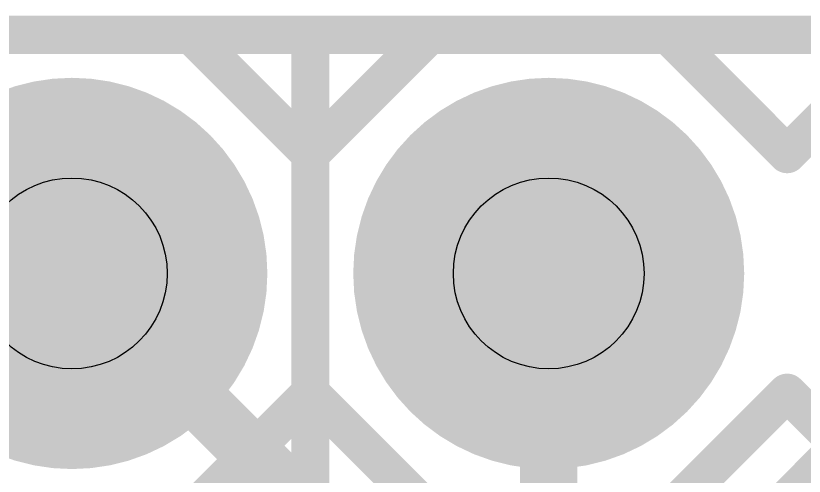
# Model space of a CAD drawing. Extents: x 0 to 108, y -11 to 13.
# Drawn here: x 3.511 to 7.711, y 10.351 to 12.802 of the extents above; entities that cross this region are included whole.
import ezdxf

# ---------------------------------------------------------------- set-up
doc = ezdxf.new("R2010")
doc.units = 0
for name, color, linetype in [('1', 12, 'CONTINUOUS'), ('16', 132, 'CONTINUOUS'), ('17', 110, 'CONTINUOUS'), ('20', 53, 'CONTINUOUS'), ('21', 41, 'CONTINUOUS'), ('22', 40, 'CONTINUOUS'), ('29', 253, 'CONTINUOUS'), ('30', 253, 'CONTINUOUS'), ('44', 253, 'CONTINUOUS'), ('52', 253, 'CONTINUOUS')]:
    doc.layers.add(name, color=color, linetype=linetype)

# ---------------------------------------------------------------- blocks, each defined once
blk = doc.blocks.new('RECT')
blk.add_solid([(-0.5, -0.5), (0.5, -0.5), (-0.5, 0.5), (0.5, 0.5)])
blk = doc.blocks.new('ROUNDP')
at = {"const_width": 0.5}
blk.add_lwpolyline([(0, -0.25, 1), (0, 0.25, 1), (0, -0.25)], format="xyb", dxfattribs=at)

msp = doc.modelspace()

# ---------------------------------------------------------------- linework, layer by layer
at = {"layer": '1', "const_width": 0.3048}
for points in [[(3.81, 11.43), (6.35, 8.89)], [(7.62, 10.16), (8.89, 11.43)]]:
    msp.add_lwpolyline(points, dxfattribs=at)
at = {"layer": '1', "const_width": 0.1524}
msp.add_lwpolyline([(3.8639, 11.4839, 1), (3.7561, 11.3761)], format="xyb", dxfattribs=at)
at = {"layer": '16', "const_width": 0.3048}
msp.add_lwpolyline([(6.35, 8.89), (6.35, 11.43)], dxfattribs=at)
at = {"layer": '16', "const_width": 0.1524}
msp.add_lwpolyline([(6.4262, 11.43, 1), (6.2738, 11.43)], format="xyb", dxfattribs=at)
at = {"layer": '20', "const_width": 0.2032}
msp.add_lwpolyline([(15.24, 12.7), (0, 12.7)], dxfattribs=at)
at = {"layer": '21', "const_width": 0.2032}
msp.add_lwpolyline([(5.08, 12.7), (5.08, 8.89)], dxfattribs=at)
at = {"layer": '21', "const_width": 0.1016}
msp.add_lwpolyline([(5.1308, 12.7, 1), (5.0292, 12.7)], format="xyb", dxfattribs=at)
at = {"layer": '22', "const_width": 0.2032}
for points in [[(4.445, 12.7), (3.175, 12.7)], [(5.08, 12.065), (4.445, 12.7)], [(5.715, 12.7), (5.08, 12.065)], [(6.985, 12.7), (5.715, 12.7)], [(7.62, 12.065), (6.985, 12.7)], [(7.62, 12.065), (8.255, 12.7)], [(4.445, 10.16), (5.08, 10.795)], [(5.08, 10.795), (5.715, 10.16)], [(6.985, 10.16), (7.62, 10.795)], [(8.255, 10.16), (7.62, 10.795)]]:
    msp.add_lwpolyline(points, dxfattribs=at)
at = {"layer": '22', "const_width": 0.1016}
for points in [[(4.4809, 12.7359, 1), (4.4091, 12.6641)], [(4.445, 12.6492, 1), (4.445, 12.7508)], [(5.715, 12.7508, 1), (5.715, 12.6492)], [(5.7509, 12.6641, 1), (5.6791, 12.7359)], [(7.0209, 12.7359, 1), (6.9491, 12.6641)], [(6.985, 12.6492, 1), (6.985, 12.7508)], [(5.0441, 12.1009, 1), (5.1159, 12.0291)], [(5.0441, 12.0291, 1), (5.1159, 12.1009)], [(7.5841, 12.1009, 1), (7.6559, 12.0291)], [(7.5841, 12.0291, 1), (7.6559, 12.1009)], [(5.1159, 10.8309, 1), (5.0441, 10.7591)], [(5.1159, 10.7591, 1), (5.0441, 10.8309)], [(7.6559, 10.8309, 1), (7.5841, 10.7591)], [(7.6559, 10.7591, 1), (7.5841, 10.8309)]]:
    msp.add_lwpolyline(points, format="xyb", dxfattribs=at)
at = {"layer": '44'}
for centre in [(3.81, 11.43), (6.35, 11.43)]:
    msp.add_circle(centre, 0.508, dxfattribs=at)

# ---------------------------------------------------------------- block references
at = {"layer": '17', "xscale": 1.8796, "yscale": 1.8796, "rotation": 270}
for p in [(3.81, 11.43), (3.81, 11.43), (6.35, 11.43), (6.35, 11.43)]:
    msp.add_blockref('ROUNDP', p, dxfattribs=at)
at = {"layer": '29', "xscale": 2.0828, "yscale": 2.0828, "rotation": 270}
for p in [(3.81, 11.43), (6.35, 11.43)]:
    msp.add_blockref('ROUNDP', p, dxfattribs=at)
at = {"layer": '30', "xscale": 2.0828, "yscale": 2.0828, "rotation": 270}
for p in [(3.81, 11.43), (6.35, 11.43)]:
    msp.add_blockref('ROUNDP', p, dxfattribs=at)
at = {"layer": '52', "xscale": 0.508, "yscale": 0.508}
for p in [(3.81, 11.43), (6.35, 11.43)]:
    msp.add_blockref('RECT', p, dxfattribs=at)

doc.saveas('drawing.dxf')
